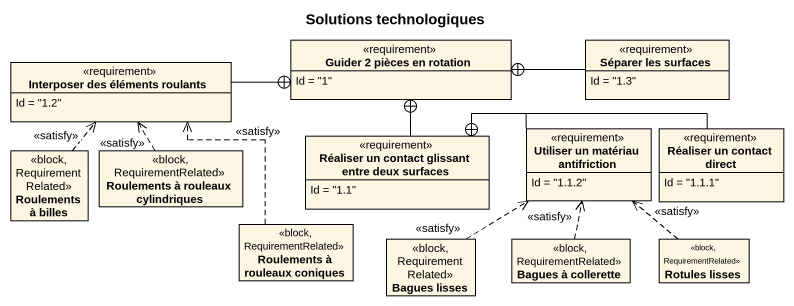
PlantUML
@startuml
title Solutions technologiques
hide circle
hide empty members
class "Guider 2 pièces en rotation" as Guider_2_pièces_en_rotation <<requirement>> {
  Id = "1"
}
class "Séparer les surfaces" as Séparer_les_surfaces <<requirement>> {
  Id = "1.3"
}
class "Interposer des éléments roulants" as Interposer_des_éléments <<requirement>> {
  Id = "1.2"
}
class "Réaliser un contact glissant entre deux surfaces" as Réaliser_un_contact <<requirement>> {
  Id = "1.1"
}
class "Utiliser un matériau antifriction" as Utiliser_un_matériau <<requirement>> {
  Id = "1.1.2"
}
class "Réaliser un contact direct" as Réaliser_un_contact_direct <<requirement>> {
  Id = "1.1.1"
}
class "Roulements à billes" as Roulements_à_billes <<block, RequirementRelated>>
class "Roulements à rouleaux cylindriques" as Roulements_à_rouleaux <<block, RequirementRelated>>
class "Roulements à rouleaux coniques" as Roulements_à_rouleaux_2 <<block, RequirementRelated>>
class "Bagues lisses" as Bagues_lisses <<block, RequirementRelated>>
class "Bagues à collerette" as Bagues_à_collerette <<block, RequirementRelated>>
class "Rotules lisses" as Rotules_lisses <<block, RequirementRelated>>
Séparer_les_surfaces -left-+ Guider_2_pièces_en_rotation
Interposer_des_éléments -right-+ Guider_2_pièces_en_rotation
Réaliser_un_contact -up-+ Guider_2_pièces_en_rotation
Utiliser_un_matériau -left-+ Réaliser_un_contact
Réaliser_un_contact_direct -left-+ Réaliser_un_contact
Roulements_à_billes .up.> Interposer_des_éléments : <<satisfy>>
Roulements_à_rouleaux .up.> Interposer_des_éléments : <<satisfy>>
Roulements_à_rouleaux_2 .up.> Interposer_des_éléments : <<satisfy>>
Bagues_lisses .up.> Utiliser_un_matériau : <<satisfy>>
Bagues_à_collerette .up.> Utiliser_un_matériau : <<satisfy>>
Rotules_lisses .up.> Utiliser_un_matériau : <<satisfy>>
@enduml
